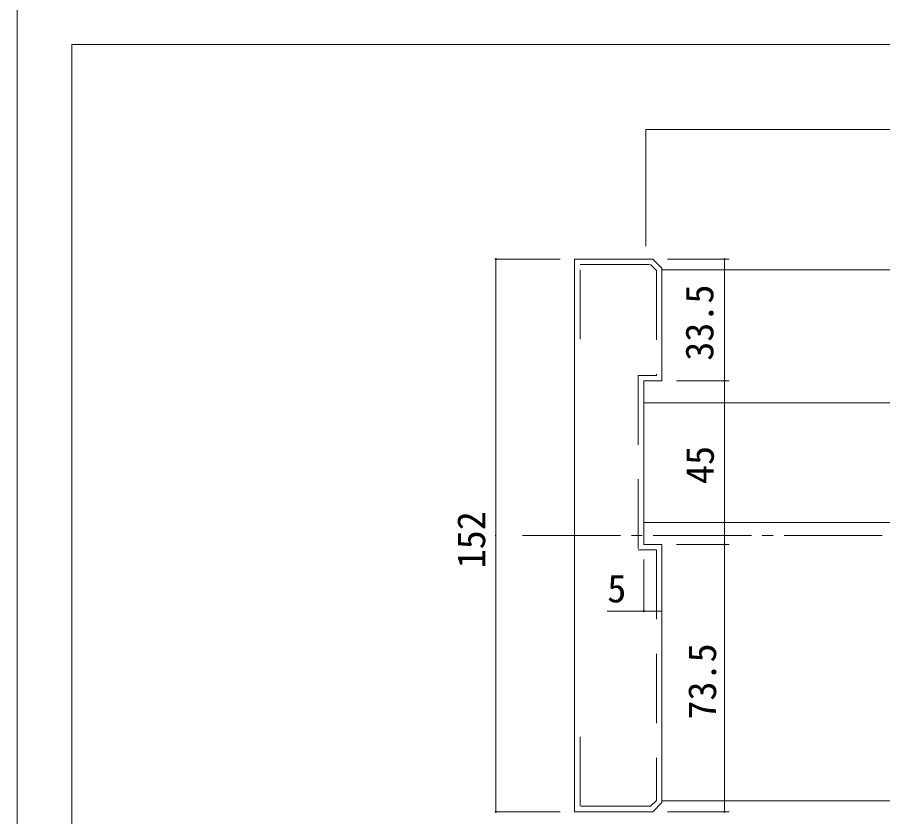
# Model space of a CAD drawing. Units: millimetres on the paper, enlarged 10 times, with parts at other scales. Extents: x -1985 to 2015, y -1370 to 1400.
# Drawn here: x -1985 to -1192, y -810 to -78 of the extents above; entities that cross this region are included whole.
import ezdxf
from ezdxf.enums import TextEntityAlignment as Align

# ---------------------------------------------------------------- set-up
doc = ezdxf.new("R2010")
doc.units = ezdxf.units.MM
doc.header["$LTSCALE"] = 10
for name, pattern in [('CHAIN2', [12, 9, -1, 1, -1]), ('USER2', [9.525, 6.35, -3.175]), ('USER6', [9, 6, -0.75, 1.5, -0.75])]:
    doc.linetypes.add(name, pattern=pattern)
for name, color, linetype, lineweight in [('1-1_0', 7, 'Continuous', 20), ('2-0_18', 4, 'Continuous', 9), ('2-1', 7, 'Continuous', 20)]:
    doc.layers.add(name, color=color, linetype=linetype, lineweight=lineweight)
doc.styles.add('ＭＳ ゴシック', font='')
doc.styles.get('ＭＳ ゴシック').set_extended_font_data('MS Gothic')

msp = doc.modelspace()

# ---------------------------------------------------------------- linework, layer by layer
at = {"layer": '1-1_0'}
for p in [(395, -102.5), (395, -102.5), (-1935, -1002.5), (395, -102.5), (395, -102.5), (-1935, -1002.5)]:
    msp.add_line(p, (-1935, -102.5), dxfattribs=at)
msp.add_lwpolyline([(-1985, -1370), (2015, -1370), (2015, 1400), (-1985, 1400)], close=True, dxfattribs=at)
at = {"layer": '2-0_18', "linetype": 'CHAIN2'}
msp.add_line((-1521.93, -552.51), (-1074.66, -552.51), dxfattribs=at)
at = {"layer": '2-1', "color": 4, "lineweight": 9}
for p, q in [((-1408.58, -180.4), (-1408.58, -287.19)), ((-1408.58, -180.4), (-652.27, -180.4)), ((-1487.33, -299.17), (-1546.23, -299.17)), ((-1546.23, -299.17), (-1546.23, -805.83)), ((-1388.99, -299.17), (-1332.42, -299.17)), ((-1336.59, -410.83), (-1336.59, -299.17)), ((-1546.23, -362.5), (-1546.23, -742.5)), ((-1380.66, -410.83), (-1332.42, -410.83)), ((-1380.66, -410.83), (-1332.42, -410.83)), ((-1336.59, -410.83), (-1336.59, -560.83)), ((-1380.66, -560.83), (-1332.42, -560.83)), ((-1380.66, -560.83), (-1332.42, -560.83)), ((-1336.59, -560.83), (-1336.59, -805.83)), ((-1410.66, -621.99), (-1410.66, -574.71)), ((-1444.29, -621.99), (-1393.99, -621.99)), ((-1487.33, -805.83), (-1546.23, -805.83)), ((-1388.99, -805.83), (-1332.42, -805.83))]:
    msp.add_line(p, q, dxfattribs=at)
at = {"layer": '2-1'}
for p, q in [((-1473.99, -299.17), (-1402.33, -299.17)), ((-1473.99, -299.17), (-1473.99, -805.83)), ((-1393.99, -307.5), (-1402.33, -299.17)), ((-1393.99, -307.5), (-1393.99, -410.83)), ((-1393.99, -307.5), (-1393.99, -410.83)), ((-1393.99, -309.17), (-1074.66, -309.17)), ((-1473.99, -362.5), (-1473.99, -742.5)), ((-1410.66, -410.83), (-1393.99, -410.83)), ((-1410.66, -410.83), (-1410.66, -560.83)), ((-1410.66, -410.83), (-1393.99, -410.83)), ((-1410.66, -410.83), (-1410.66, -560.83)), ((-1410.66, -425.83), (-1410.66, -535.83)), ((-1410.66, -430.83), (-1410.66, -540.83)), ((-1410.66, -430.83), (-1074.66, -430.83)), ((-1410.66, -540.83), (-1074.66, -540.83)), ((-1410.66, -560.83), (-1393.99, -560.83)), ((-1410.66, -560.83), (-1393.99, -560.83)), ((-1410.66, -560.83), (-1393.99, -560.83)), ((-1393.99, -560.83), (-1393.99, -734.17)), ((-1393.99, -560.83), (-1393.99, -797.5)), ((-1393.99, -797.5), (-1402.33, -805.83)), ((-1074.66, -795.83), (-1393.99, -795.8)), ((-1473.99, -805.83), (-1402.33, -805.83))]:
    msp.add_line(p, q, dxfattribs=at)
at = {"layer": '2-1', "color": 4, "linetype": 'USER6', "lineweight": 9}
msp.add_line((-1546.81, -552.5), (-1546.23, -552.5), dxfattribs=at)
msp.add_line((-1546.81, -552.5), (-1546.23, -552.5), dxfattribs=at)
at = {"layer": '2-1', "linetype": 'USER2'}
msp.add_lwpolyline([(-1468.99, -372.5), (-1468.99, -304.17), (-1404.4, -304.17), (-1398.99, -309.57), (-1398.99, -405.83), (-1415.66, -405.83), (-1415.66, -565.83), (-1398.99, -565.83), (-1398.99, -795.43), (-1404.4, -800.83), (-1468.99, -800.83), (-1468.99, -732.5)], dxfattribs=at)
at = {"layer": '2-1', "color": 4, "lineweight": 9}
for centre, start, end in [((-1546.23, -299.17), 90, 270), ((-1546.23, -299.17), 270, 90), ((-1336.59, -299.17), 90, 270), ((-1336.59, -299.17), 270, 90), ((-1336.59, -410.83), 90, 270), ((-1336.59, -410.83), 90, 270), ((-1336.59, -410.83), 270, 90), ((-1336.59, -410.83), 270, 90), ((-1336.59, -560.83), 90, 270), ((-1336.59, -560.83), 90, 270), ((-1336.59, -560.83), 270, 90), ((-1336.59, -560.83), 270, 90), ((-1410.66, -621.99), 90, 270), ((-1410.66, -621.99), 270, 90), ((-1546.23, -805.83), 90, 270), ((-1546.23, -805.83), 270, 90), ((-1336.59, -805.83), 90, 270), ((-1336.59, -805.83), 270, 90)]:
    msp.add_arc(centre, 0.521, start, end, dxfattribs=at)

# ---------------------------------------------------------------- texts
at = {"layer": '2-1', "style": 'ＭＳ ゴシック'}
for s, p in [('33.5', (-1339.09, -392.37)), ('45', (-1338.67, -505.39)), ('152', (-1548.31, -582.72)), ('73.5', (-1336.59, -721.36))]:
    msp.add_text(s, height=25.66, rotation=90, dxfattribs=at).set_placement(p, align=Align.BOTTOM_LEFT)
msp.add_text('5', height=25.66, dxfattribs=at).set_placement((-1444.08, -621.63), align=Align.BOTTOM_LEFT)

doc.saveas('drawing.dxf')
